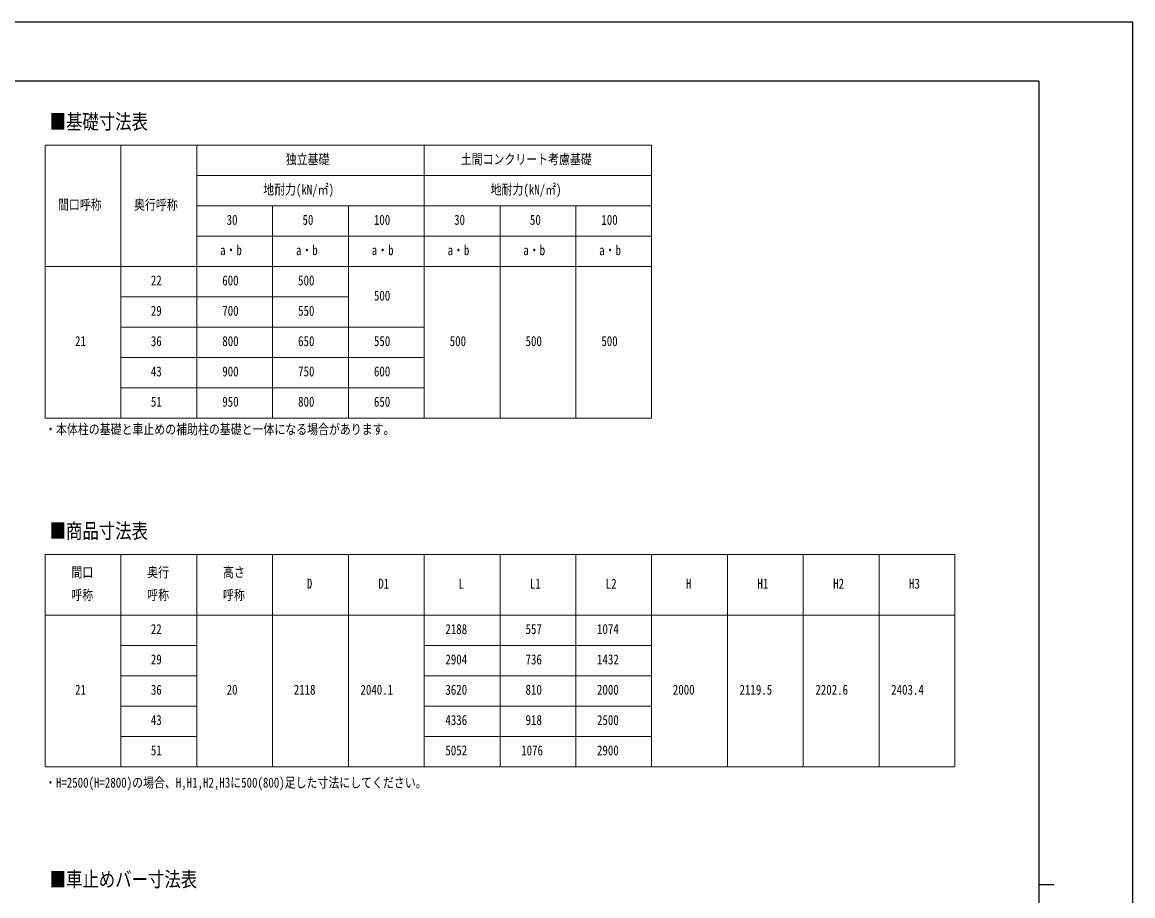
# Model space of a CAD drawing. Units: millimetres, scale not verified. Extents: x -8410 to 8410, y -5941 to 5943.
# Drawn here: x 1086 to 8410, y 180 to 5943 of the extents above; entities that cross this region are included whole.
import ezdxf
from ezdxf.enums import TextEntityAlignment as Align

# ---------------------------------------------------------------- set-up
doc = ezdxf.new("R2010")
doc.units = ezdxf.units.MM
doc.header["$LTSCALE"] = 30
doc.layers.add('0-1_TABLE1', color=7, linetype='Continuous', lineweight=18)
doc.layers.add('0-2_USER1', color=3, linetype='Continuous')
doc.layers.add('0-8_YKK_ZWAK', color=7, linetype='Continuous')
doc.styles.add('ＭＳ ゴシック', font='')
doc.styles.get('ＭＳ ゴシック').set_extended_font_data('MS Gothic')

msp = doc.modelspace()

# ---------------------------------------------------------------- linework, layer by layer
at = {"layer": '0-1_TABLE1'}
for p, q in [((1236.91, 5131.7), (5236.91, 5131.7)), ((1236.91, 5131.7), (1236.91, 3331.7)), ((1736.91, 5131.7), (1736.91, 3331.7)), ((2236.91, 5131.7), (2236.91, 3331.7)), ((3736.91, 5131.7), (3736.91, 3331.7)), ((2236.91, 4931.7), (5236.91, 4931.7)), ((2236.91, 4731.7), (5236.91, 4731.7)), ((2736.91, 4731.7), (2736.91, 3331.7)), ((3236.91, 4731.7), (3236.91, 3331.7)), ((4236.91, 4731.7), (4236.91, 3331.7)), ((4736.91, 4731.7), (4736.91, 3331.7)), ((2236.91, 4531.7), (5236.91, 4531.7)), ((1236.91, 4331.7), (5236.91, 4331.7)), ((1736.91, 4131.7), (3236.91, 4131.7)), ((1736.91, 3931.7), (3736.91, 3931.7)), ((1736.91, 3731.7), (3736.91, 3731.7)), ((1736.91, 3531.7), (3736.91, 3531.7)), ((1236.91, 2431.7), (7236.91, 2431.7)), ((1236.91, 2431.7), (1236.91, 1031.7)), ((1736.91, 2431.7), (1736.91, 1031.7)), ((2236.91, 2431.7), (2236.91, 1031.7)), ((2736.91, 2431.7), (2736.91, 1031.7)), ((3236.91, 2431.7), (3236.91, 1031.7)), ((3736.91, 2431.7), (3736.91, 1031.7)), ((4236.91, 2431.7), (4236.91, 1031.7)), ((4736.91, 2431.7), (4736.91, 1031.7)), ((5236.91, 2431.7), (5236.91, 1031.7)), ((5736.91, 2431.7), (5736.91, 1031.7)), ((6236.91, 2431.7), (6236.91, 1031.7)), ((6736.91, 2431.7), (6736.91, 1031.7)), ((7236.91, 2431.7), (7236.91, 1031.7)), ((1236.91, 2031.7), (7236.91, 2031.7)), ((1736.91, 1831.7), (2236.91, 1831.7)), ((3736.91, 1831.7), (5236.91, 1831.7)), ((1736.91, 1631.7), (2236.91, 1631.7)), ((3736.91, 1631.7), (5236.91, 1631.7)), ((1736.91, 1431.7), (2236.91, 1431.7)), ((3736.91, 1431.7), (5236.91, 1431.7)), ((1736.91, 1231.7), (2236.91, 1231.7)), ((3736.91, 1231.7), (5236.91, 1231.7))]:
    msp.add_line(p, q, dxfattribs=at)
for points in [[(5236.91, 5131.7), (5236.91, 4731.7), (5236.91, 3331.7)], [(1236.91, 3331.7), (1736.91, 3331.7), (4236.91, 3331.7), (5236.91, 3331.7)], [(1236.91, 1031.7), (1736.91, 1031.7), (2236.91, 1031.7), (3736.91, 1031.7), (5236.91, 1031.7), (7236.91, 1031.7)]]:
    msp.add_lwpolyline(points, dxfattribs=at)
at = {"layer": '0-8_YKK_ZWAK'}
for p, q in [((7790.04, 5553.4), (-7809.96, 5553.4)), ((7790.04, 5553.4), (7790.04, -5046.6)), ((7790.04, 253.4), (7890.04, 253.4))]:
    msp.add_line(p, q, dxfattribs=at)
msp.add_lwpolyline([(-8410, -5936.6), (8410, -5936.6), (8410, 5943.4), (-8410, 5943.4)], close=True, dxfattribs=at)

# ---------------------------------------------------------------- texts
at = {"layer": '0-1_TABLE1', "style": 'ＭＳ ゴシック', "width": 0.8}
for s, p in [('独立基礎', (2823.71, 4986.7)), ('土間コンクリート考慮基礎', (3978.11, 4986.7)), ('地耐力(kN/㎡)', (2674.91, 4786.7)), ('地耐力(kN/㎡)', (4174.91, 4786.7)), ('間口呼称', (1321.31, 4686.7)), ('奥行呼称', (1823.71, 4686.7)), ('30', (2434.11, 4586.7)), ('50', (2934.11, 4586.7)), ('100', (3405.31, 4586.7)), ('30', (3934.11, 4586.7)), ('50', (4434.11, 4586.7)), ('100', (4905.31, 4586.7)), ('a・b', (2390.91, 4386.7)), ('a・b', (2890.91, 4386.7)), ('a・b', (3390.91, 4386.7)), ('a・b', (3890.91, 4386.7)), ('a・b', (4390.91, 4386.7)), ('a・b', (4890.91, 4386.7)), ('22', (1934.11, 4186.7)), ('600', (2405.31, 4186.7)), ('500', (2905.31, 4186.7)), ('500', (3405.31, 4086.7)), ('29', (1934.11, 3986.7)), ('700', (2405.31, 3986.7)), ('550', (2905.31, 3986.7)), ('21', (1434.11, 3786.7)), ('36', (1934.11, 3786.7)), ('800', (2405.31, 3786.7)), ('650', (2905.31, 3786.7)), ('550', (3405.31, 3786.7)), ('500', (3905.31, 3786.7)), ('500', (4405.31, 3786.7)), ('500', (4905.31, 3786.7)), ('43', (1934.11, 3586.7)), ('900', (2405.31, 3586.7)), ('750', (2905.31, 3586.7)), ('600', (3405.31, 3586.7)), ('51', (1934.11, 3386.7)), ('950', (2405.31, 3386.7)), ('800', (2905.31, 3386.7)), ('650', (3405.31, 3386.7)), ('間口', (1410.11, 2261.7)), ('奥行', (1910.11, 2261.7)), ('高さ', (2410.11, 2261.7)), ('D', (2962.91, 2186.7)), ('D1', (3434.11, 2186.7)), ('L', (3962.91, 2186.7)), ('L1', (4434.11, 2186.7)), ('L2', (4934.11, 2186.7)), ('H', (5462.91, 2186.7)), ('H1', (5934.11, 2186.7)), ('H2', (6434.11, 2186.7)), ('H3', (6934.11, 2186.7)), ('呼称', (1410.11, 2111.7)), ('呼称', (1910.11, 2111.7)), ('呼称', (2410.11, 2111.7)), ('22', (1934.11, 1886.7)), ('2188', (3876.51, 1886.7)), ('557', (4405.31, 1886.7)), ('1074', (4876.51, 1886.7)), ('29', (1934.11, 1686.7)), ('2904', (3876.51, 1686.7)), ('736', (4405.31, 1686.7)), ('1432', (4876.51, 1686.7)), ('21', (1434.11, 1486.7)), ('36', (1934.11, 1486.7)), ('20', (2434.11, 1486.7)), ('2118', (2876.51, 1486.7)), ('2040.1', (3316.51, 1486.7)), ('3620', (3876.51, 1486.7)), ('810', (4405.31, 1486.7)), ('2000', (4876.51, 1486.7)), ('2000', (5376.51, 1486.7)), ('2119.5', (5816.51, 1486.7)), ('2202.6', (6316.51, 1486.7)), ('2403.4', (6816.51, 1486.7)), ('43', (1934.11, 1286.7)), ('4336', (3876.51, 1286.7)), ('918', (4405.31, 1286.7)), ('2500', (4876.51, 1286.7)), ('51', (1934.11, 1086.7)), ('5052', (3876.51, 1086.7)), ('1076', (4376.51, 1086.7)), ('2900', (4876.51, 1086.7))]:
    msp.add_text(s, height=65.98, dxfattribs=at).set_placement(p, align=Align.BOTTOM_LEFT)
at = {"layer": '0-2_USER1', "style": 'ＭＳ ゴシック', "width": 0.8}
for s, height, p in [('■基礎寸法表', 98.97, (1266.6, 5208.4)), ('・本体柱の基礎と車止めの補助柱の基礎と一体になる場合があります。', 65.98, (1236.91, 3205.11)), ('■商品寸法表', 98.97, (1266.6, 2507.98)), ('・H=2500(H=2800)の場合、H,H1,H2,H3に500(800)足した寸法にしてください。', 65.98, (1236, 873.98)), ('■車止めバー寸法表', 98.97, (1267.28, 209.58))]:
    msp.add_text(s, height=height, dxfattribs=at).set_placement(p, align=Align.BOTTOM_LEFT)

doc.saveas('drawing.dxf')
